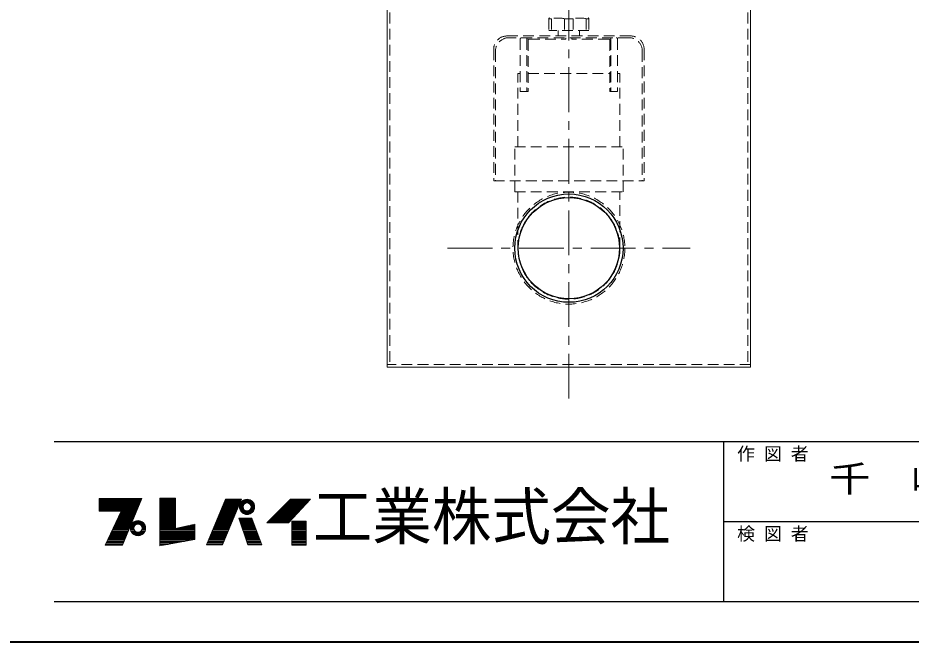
# Model space of a CAD drawing. Units: millimetres at full size, sheet at 1:10; details may follow other scales. Extents: x -2113 to 1937, y -1370 to 1440.
# Drawn here: x -129 to 869, y -1370 to -673 of the extents above; entities that cross this region are included whole.
import ezdxf
from ezdxf.enums import TextEntityAlignment as Align

# ---------------------------------------------------------------- set-up
doc = ezdxf.new("R2010")
doc.units = ezdxf.units.MM
doc.header["$LTSCALE"] = 10
doc.linetypes.add('CHAIN1', pattern=[8, 5, -1, 1, -1])
doc.linetypes.add('DASHED1', pattern=[1.8, 1.2, -0.6])
doc.layers.add('0-0_ﾚｲﾔ1', color=4, linetype='Continuous', lineweight=9)
doc.styles.add('ＭＳ ゴシック', font='')
doc.styles.get('ＭＳ ゴシック').set_extended_font_data('MS Gothic')

msp = doc.modelspace()

# ---------------------------------------------------------------- linework, layer by layer
at = {"layer": '0-0_ﾚｲﾔ1', "linetype": 'CHAIN1'}
for p, q in [((486.96, -1098.5), (486.96, -370.5)), ((351.46, -930.5), (622.46, -930.5))]:
    msp.add_line(p, q, dxfattribs=at)
at = {"layer": '0-0_ﾚｲﾔ1', "color": 7, "lineweight": 18}
for p, q in [((283.96, -615), (283.96, -1063.5)), ((689.96, -615), (689.96, -1063.5)), ((689.96, -1063.5), (283.96, -1063.5)), ((-37.61, -1210.69), (9.8, -1210.69)), ((-37.61, -1211.11), (9.62, -1211.11)), ((-37.61, -1211.74), (9.36, -1211.74)), ((-37.61, -1212.37), (9.1, -1212.37)), ((-37.61, -1213), (8.84, -1213)), ((-37.61, -1213.84), (8.49, -1213.84)), ((8.23, -1214.47), (-37.61, -1214.47)), ((-37.61, -1215.1), (7.97, -1215.1)), ((-37.61, -1215.73), (7.71, -1215.73)), ((-37.61, -1216.36), (7.45, -1216.36)), ((-37.61, -1216.99), (7.19, -1216.99)), ((-11.57, -1262.35), (10.06, -1210.06)), ((30.01, -1209.85), (30.01, -1262.98)), ((47.44, -1209.85), (30.01, -1209.85)), ((30.01, -1210.69), (47.44, -1210.69)), ((30.01, -1211.11), (47.44, -1211.11)), ((30.01, -1211.74), (47.44, -1211.74)), ((30.01, -1212.37), (47.44, -1212.37)), ((30.01, -1213), (47.44, -1213)), ((30.01, -1213.84), (47.44, -1213.84)), ((30.01, -1214.47), (47.44, -1214.47)), ((30.01, -1215.1), (47.44, -1215.1)), ((30.01, -1215.73), (47.44, -1215.73)), ((30.01, -1216.36), (47.44, -1216.36)), ((30.01, -1216.99), (47.44, -1216.99)), ((103.3, -1210.9), (82.3, -1261.93)), ((100.15, -1261.93), (121.36, -1210.9)), ((100.79, -1216.99), (118.83, -1216.99)), ((101.05, -1216.36), (119.09, -1216.36)), ((101.31, -1215.73), (119.35, -1215.73)), ((101.57, -1215.1), (119.61, -1215.1)), ((101.83, -1214.47), (119.87, -1214.47)), ((102.09, -1213.84), (120.13, -1213.84)), ((102.43, -1213), (120.48, -1213)), ((102.69, -1212.37), (120.73, -1212.37)), ((102.95, -1211.74), (121.01, -1211.74)), ((103.3, -1210.9), (121.36, -1210.9)), ((119.55, -1216.36), (124.23, -1216.36)), ((119.94, -1215.52), (125.37, -1215.52)), ((120.6, -1214.47), (134.29, -1214.47)), ((121.31, -1213.63), (133.58, -1213.63)), ((122.52, -1212.58), (132.37, -1212.58)), ((124, -1211.74), (130.89, -1211.74)), ((134.95, -1215.52), (129.53, -1215.52)), ((135.34, -1216.36), (130.66, -1216.36)), ((169.87, -1216.99), (192.56, -1216.99)), ((170.5, -1216.36), (193.15, -1216.36)), ((171.13, -1215.73), (193.73, -1215.73)), ((171.76, -1215.1), (194.32, -1215.1)), ((172.39, -1214.47), (194.9, -1214.47)), ((173.02, -1213.84), (195.49, -1213.84)), ((173.65, -1237.36), (198.22, -1210.9)), ((173.86, -1213), (196.27, -1213)), ((174.49, -1212.37), (196.85, -1212.37)), ((175.12, -1211.74), (197.44, -1211.74)), ((-37.61, -1217.41), (7.02, -1217.41)), ((-37.61, -1218.25), (6.67, -1218.25)), ((-37.61, -1218.88), (6.41, -1218.88)), ((-37.61, -1219.51), (6.15, -1219.51)), ((-37.61, -1220.14), (5.89, -1220.14)), ((-37.61, -1220.77), (5.63, -1220.77)), ((-37.61, -1221.4), (5.37, -1221.4)), ((-37.61, -1222.03), (5.11, -1222.03)), ((-37.61, -1222.66), (4.84, -1222.66)), ((-37.61, -1223.29), (4.58, -1223.29)), ((-13.25, -1224.13), (-37.61, -1224.13)), ((-30.89, -1262.35), (-13.25, -1224.13)), ((3.02, -1227.07), (-14.61, -1227.07)), ((3.37, -1226.23), (-14.22, -1226.23)), ((3.63, -1225.6), (-13.93, -1225.6)), ((3.98, -1224.76), (-13.54, -1224.76)), ((4.24, -1224.13), (-13.25, -1224.13)), ((30.01, -1217.41), (47.44, -1217.41)), ((30.01, -1218.25), (47.44, -1218.25)), ((30.01, -1218.88), (47.44, -1218.88)), ((30.01, -1219.51), (47.44, -1219.51)), ((30.01, -1220.14), (47.44, -1220.14)), ((30.01, -1220.77), (47.44, -1220.77)), ((30.01, -1221.4), (47.44, -1221.4)), ((30.01, -1222.03), (47.44, -1222.03)), ((30.01, -1222.66), (47.44, -1222.66)), ((30.01, -1223.29), (47.44, -1223.29)), ((30.01, -1224.13), (47.44, -1224.13)), ((30.01, -1224.76), (47.44, -1224.76)), ((30.01, -1225.6), (47.44, -1225.6)), ((30.01, -1226.23), (47.44, -1226.23)), ((30.01, -1227.07), (47.44, -1227.07)), ((96.64, -1227.07), (114.64, -1227.07)), ((96.99, -1226.23), (114.98, -1226.23)), ((97.25, -1225.6), (115.25, -1225.6)), ((97.59, -1224.76), (115.6, -1224.76)), ((97.85, -1224.13), (115.86, -1224.13)), ((98.2, -1223.29), (116.21, -1223.29)), ((98.46, -1222.66), (116.47, -1222.66)), ((98.72, -1222.03), (116.73, -1222.03)), ((98.98, -1221.4), (116.99, -1221.4)), ((99.23, -1220.77), (117.25, -1220.77)), ((99.52, -1220.14), (117.52, -1220.14)), ((99.75, -1219.51), (117.78, -1219.51)), ((100.01, -1218.88), (118.04, -1218.88)), ((100.27, -1218.25), (118.3, -1218.25)), ((100.62, -1217.41), (118.65, -1217.41)), ((118.95, -1219.51), (122.95, -1219.51)), ((118.99, -1218.67), (123.03, -1218.67)), ((119.01, -1220.56), (123.07, -1220.56)), ((119.16, -1217.62), (123.36, -1217.62)), ((119.21, -1221.61), (123.47, -1221.61)), ((119.55, -1222.66), (124.23, -1222.66)), ((120.06, -1223.71), (125.83, -1223.71)), ((120.76, -1224.76), (134.13, -1224.76)), ((121.52, -1225.6), (133.38, -1225.6)), ((123.18, -1226.86), (131.72, -1226.86)), ((134.84, -1223.71), (129.06, -1223.71)), ((135.34, -1222.66), (130.66, -1222.66)), ((135.68, -1221.61), (131.43, -1221.61)), ((135.73, -1217.62), (131.53, -1217.62)), ((135.88, -1220.56), (131.82, -1220.56)), ((135.9, -1218.67), (131.87, -1218.67)), ((131.95, -1219.51), (135.95, -1219.51)), ((159.79, -1227.07), (183.2, -1227.07)), ((160.63, -1226.23), (183.98, -1226.23)), ((161.26, -1225.6), (184.57, -1225.6)), ((162.1, -1224.76), (185.35, -1224.76)), ((162.73, -1224.13), (185.93, -1224.13)), ((163.57, -1223.29), (186.71, -1223.29)), ((164.2, -1222.66), (187.3, -1222.66)), ((164.83, -1222.03), (187.88, -1222.03)), ((165.46, -1221.4), (188.47, -1221.4)), ((166.09, -1220.77), (189.05, -1220.77)), ((166.72, -1220.14), (189.64, -1220.14)), ((167.35, -1219.51), (190.22, -1219.51)), ((167.98, -1218.88), (190.87, -1218.88)), ((168.61, -1218.25), (191.39, -1218.25)), ((169.45, -1217.41), (192.17, -1217.41)), ((-1.15, -1237.15), (-19.26, -1237.15)), ((-18.87, -1236.31), (-0.8, -1236.31)), ((-0.37, -1235.26), (-18.39, -1235.26)), ((0.07, -1234.21), (-17.91, -1234.21)), ((0.41, -1233.37), (-17.52, -1233.37)), ((-17.03, -1232.32), (0.85, -1232.32)), ((1.2, -1231.48), (-16.65, -1231.48)), ((1.54, -1230.64), (-16.19, -1230.64)), ((-15.77, -1229.59), (1.98, -1229.59)), ((2.33, -1228.75), (-15.39, -1228.75)), ((2.76, -1227.7), (-14.9, -1227.7)), ((-0.28, -1237.15), (11.58, -1237.15)), ((0.72, -1236.31), (10.57, -1236.31)), ((2.72, -1235.26), (8.57, -1235.26)), ((30.01, -1227.7), (47.44, -1227.7)), ((30.01, -1228.75), (47.44, -1228.75)), ((30.01, -1229.59), (47.44, -1229.59)), ((30.01, -1230.64), (47.44, -1230.64)), ((30.01, -1231.48), (47.44, -1231.48)), ((30.01, -1232.32), (47.44, -1232.32)), ((30.01, -1233.37), (47.44, -1233.37)), ((30.01, -1234.21), (47.44, -1234.21)), ((30.01, -1235.26), (47.44, -1235.26)), ((30.01, -1236.31), (47.44, -1236.31)), ((30.01, -1237.15), (47.44, -1237.15)), ((92.49, -1237.15), (110.45, -1237.15)), ((92.84, -1236.31), (110.8, -1236.31)), ((93.27, -1235.26), (111.23, -1235.26)), ((93.7, -1234.21), (111.67, -1234.21)), ((94.06, -1233.37), (112.02, -1233.37)), ((94.48, -1232.32), (112.45, -1232.32)), ((94.83, -1231.48), (112.8, -1231.48)), ((95.17, -1230.64), (113.15, -1230.64)), ((95.61, -1229.59), (113.59, -1229.59)), ((95.95, -1228.75), (113.94, -1228.75)), ((96.38, -1227.7), (114.37, -1227.7)), ((118.28, -1232.32), (132.98, -1232.32)), ((118.64, -1233.37), (133.37, -1233.37)), ((118.94, -1234.21), (133.68, -1234.21)), ((119.3, -1235.26), (134.07, -1235.26)), ((119.67, -1236.31), (134.46, -1236.31)), ((119.96, -1237.15), (134.77, -1237.15)), ((125.17, -1227.7), (129.72, -1227.7)), ((143.83, -1261.72), (132.91, -1232.11)), ((150.55, -1236.31), (174.62, -1236.31)), ((151.6, -1235.26), (175.6, -1235.26)), ((152.65, -1234.21), (176.57, -1234.21)), ((153.49, -1233.37), (177.35, -1233.37)), ((154.54, -1232.32), (178.33, -1232.32)), ((155.38, -1231.48), (179.11, -1231.48)), ((156.22, -1230.64), (179.89, -1230.64)), ((157.27, -1229.59), (180.86, -1229.59)), ((158.11, -1228.75), (181.64, -1228.75)), ((159.16, -1227.7), (182.62, -1227.7)), ((177.43, -1236.31), (193.39, -1236.31)), ((177.43, -1237.15), (193.39, -1237.15)), ((-4.97, -1246.39), (-23.53, -1246.39)), ((-4.45, -1245.13), (-22.91, -1245.13)), ((-4.1, -1244.29), (-22.56, -1244.29)), ((-3.67, -1243.24), (-22.07, -1243.24)), ((-21.69, -1242.4), (-3.32, -1242.4)), ((-2.89, -1241.35), (-21.2, -1241.35)), ((-2.37, -1240.09), (-20.62, -1240.09)), ((-1.93, -1239.04), (-20.13, -1239.04)), ((-1.58, -1238.2), (-19.75, -1238.2)), ((-2.85, -1243.24), (1.15, -1243.24)), ((-2.81, -1242.4), (1.23, -1242.4)), ((-2.79, -1244.29), (1.27, -1244.29)), ((-2.64, -1241.35), (1.56, -1241.35)), ((-2.64, -1245.13), (1.56, -1245.13)), ((-2.25, -1240.09), (2.43, -1240.09)), ((-2.25, -1246.39), (2.43, -1246.39)), ((-1.74, -1239.04), (4.03, -1239.04)), ((-1.2, -1238.2), (12.49, -1238.2)), ((13.04, -1239.04), (7.26, -1239.04)), ((13.54, -1240.09), (8.86, -1240.09)), ((13.54, -1246.39), (8.86, -1246.39)), ((13.93, -1241.35), (9.73, -1241.35)), ((13.93, -1245.13), (9.73, -1245.13)), ((14.08, -1244.29), (10.02, -1244.29)), ((14.1, -1242.4), (10.07, -1242.4)), ((10.15, -1243.24), (14.15, -1243.24)), ((30.01, -1238.2), (47.44, -1238.2)), ((30.01, -1239.04), (47.44, -1239.04)), ((30.01, -1240.09), (47.44, -1240.09)), ((30.01, -1241.35), (47.44, -1241.35)), ((30.01, -1242.4), (47.44, -1242.4)), ((30.01, -1243.24), (47.44, -1243.24)), ((30.01, -1244.29), (69.07, -1244.29)), ((30.01, -1245.13), (69.07, -1245.13)), ((30.01, -1246.39), (69.07, -1246.39)), ((69.07, -1243.24), (49.32, -1243.24)), ((69.07, -1242.4), (53.08, -1242.4)), ((69.07, -1241.35), (57.78, -1241.35)), ((69.07, -1240.09), (63.42, -1240.09)), ((88.69, -1246.39), (106.61, -1246.39)), ((89.21, -1245.13), (107.13, -1245.13)), ((89.56, -1244.29), (107.48, -1244.29)), ((89.99, -1243.24), (107.92, -1243.24)), ((90.33, -1242.4), (108.26, -1242.4)), ((90.77, -1241.35), (108.7, -1241.35)), ((91.28, -1240.09), (109.22, -1240.09)), ((91.72, -1239.04), (109.66, -1239.04)), ((92.06, -1238.2), (110.01, -1238.2)), ((120.32, -1238.2), (135.15, -1238.2)), ((120.61, -1239.04), (135.46, -1239.04)), ((120.98, -1240.09), (135.85, -1240.09)), ((121.42, -1241.35), (136.31, -1241.35)), ((121.78, -1242.4), (136.7, -1242.4)), ((122.07, -1243.24), (137.01, -1243.24)), ((122.44, -1244.29), (137.4, -1244.29)), ((122.73, -1245.13), (137.71, -1245.13)), ((123.17, -1246.39), (138.17, -1246.39)), ((149.5, -1237.36), (173.65, -1237.36)), ((177.43, -1238.2), (193.39, -1238.2)), ((177.43, -1239.04), (193.39, -1239.04)), ((177.43, -1240.09), (193.39, -1240.09)), ((177.43, -1241.35), (193.39, -1241.35)), ((177.43, -1242.4), (193.39, -1242.4)), ((177.43, -1243.24), (193.39, -1243.24)), ((177.43, -1244.29), (193.39, -1244.29)), ((177.43, -1245.13), (193.39, -1245.13)), ((177.43, -1246.39), (193.39, -1246.39)), ((-9.23, -1256.68), (-28.28, -1256.68)), ((-8.79, -1255.63), (-27.79, -1255.63)), ((-8.27, -1254.37), (-27.21, -1254.37)), ((-7.93, -1253.53), (-26.82, -1253.53)), ((-7.49, -1252.48), (-26.34, -1252.48)), ((-7.06, -1251.43), (-25.85, -1251.43)), ((-6.62, -1250.38), (-25.37, -1250.38)), ((-6.19, -1249.33), (-24.88, -1249.33)), ((-5.84, -1248.49), (-24.5, -1248.49)), ((-5.41, -1247.44), (-24.01, -1247.44)), ((-1.74, -1247.44), (4.03, -1247.44)), ((-1.04, -1248.49), (12.33, -1248.49)), ((-0.28, -1249.33), (11.58, -1249.33)), ((1.03, -1250.38), (10.26, -1250.38)), ((3.37, -1251.43), (7.92, -1251.43)), ((13.04, -1247.44), (7.26, -1247.44)), ((30.01, -1247.44), (69.07, -1247.44)), ((30.01, -1248.49), (69.07, -1248.49)), ((30.01, -1249.33), (69.07, -1249.33)), ((30.01, -1250.38), (69.07, -1250.38)), ((30.01, -1251.43), (69.07, -1251.43)), ((30.01, -1252.48), (69.07, -1252.48)), ((30.01, -1253.53), (69.07, -1253.53)), ((30.01, -1254.37), (69.07, -1254.37)), ((30.01, -1255.63), (69.07, -1255.63)), ((30.01, -1256.68), (64.47, -1256.68)), ((84.46, -1256.68), (102.33, -1256.68)), ((84.89, -1255.63), (102.77, -1255.63)), ((85.41, -1254.37), (103.29, -1254.37)), ((85.75, -1253.53), (103.64, -1253.53)), ((86.19, -1252.48), (104.07, -1252.48)), ((86.62, -1251.43), (104.51, -1251.43)), ((87.05, -1250.38), (104.95, -1250.38)), ((87.48, -1249.33), (105.38, -1249.33)), ((87.83, -1248.49), (105.73, -1248.49)), ((88.26, -1247.44), (106.17, -1247.44)), ((123.53, -1247.44), (138.56, -1247.44)), ((123.88, -1248.49), (138.95, -1248.49)), ((124.19, -1249.33), (139.26, -1249.33)), ((124.56, -1250.38), (139.64, -1250.38)), ((124.92, -1251.43), (140.03, -1251.43)), ((125.29, -1252.48), (140.42, -1252.48)), ((125.65, -1253.53), (140.81, -1253.53)), ((125.94, -1254.37), (141.12, -1254.37)), ((126.38, -1255.63), (141.58, -1255.63)), ((126.82, -1256.68), (141.97, -1256.68)), ((177.43, -1247.44), (193.39, -1247.44)), ((177.43, -1248.49), (193.39, -1248.49)), ((177.43, -1249.33), (193.39, -1249.33)), ((177.43, -1250.38), (193.39, -1250.38)), ((177.43, -1251.43), (193.39, -1251.43)), ((177.43, -1252.48), (193.39, -1252.48)), ((177.43, -1253.53), (193.39, -1253.53)), ((177.43, -1254.37), (193.39, -1254.37)), ((177.43, -1255.63), (193.39, -1255.63)), ((177.43, -1256.68), (193.39, -1256.68)), ((-30.89, -1262.35), (-11.57, -1262.35)), ((-11.14, -1261.3), (-30.41, -1261.3)), ((-10.62, -1260.04), (-29.83, -1260.04)), ((-10.18, -1258.99), (-29.34, -1258.99)), ((-9.75, -1257.94), (-28.86, -1257.94)), ((30.01, -1257.94), (57.58, -1257.94)), ((30.01, -1258.99), (51.83, -1258.99)), ((30.01, -1260.04), (46.09, -1260.04)), ((30.01, -1261.3), (39.2, -1261.3)), ((100.15, -1261.93), (82.3, -1261.93)), ((82.56, -1261.3), (100.41, -1261.3)), ((83.07, -1260.04), (100.93, -1260.04)), ((83.51, -1258.99), (101.37, -1258.99)), ((83.94, -1257.94), (101.8, -1257.94)), ((127.18, -1257.94), (142.43, -1257.94)), ((127.55, -1258.99), (142.82, -1258.99)), ((127.91, -1260.04), (143.21, -1260.04)), ((128.35, -1261.3), (143.67, -1261.3)), ((128.5, -1261.72), (143.83, -1261.72)), ((177.43, -1257.94), (193.39, -1257.94)), ((177.43, -1258.99), (193.39, -1258.99)), ((177.43, -1260.04), (193.39, -1260.04)), ((177.43, -1261.3), (193.39, -1261.3))]:
    msp.add_line(p, q, dxfattribs=at)
at = {"layer": '0-0_ﾚｲﾔ1', "linetype": 'DASHED1'}
for p, q in [((286.96, -613.5), (286.96, -1060.5)), ((686.96, -613.5), (686.96, -1060.5)), ((464.56, -674.3), (464.56, -687.5)), ((467.56, -674.3), (464.56, -674.3)), ((467.56, -674.3), (467.56, -687.5)), ((482.12, -674.3), (482.12, -687.5)), ((491.8, -674.3), (482.12, -674.3)), ((491.8, -674.3), (491.8, -687.5)), ((506.36, -674.3), (506.36, -687.5)), ((509.35, -687.5), (464.56, -687.5)), ((474.96, -687.5), (474.96, -693.5)), ((498.96, -687.5), (498.96, -693.5)), ((555.96, -693.5), (417.96, -693.5)), ((553.96, -695.5), (419.96, -695.5)), ((432.55, -697), (432.55, -755.5)), ((440.05, -697), (440.05, -755.5)), ((441.34, -698), (441.34, -755.5)), ((442.34, -697), (483.56, -697)), ((483.56, -695.5), (483.56, -697)), ((490.35, -695.5), (490.35, -697)), ((531.57, -697), (490.35, -697)), ((532.57, -698), (532.57, -755.5)), ((533.87, -697), (533.87, -755.5)), ((541.37, -697), (541.37, -755.5)), ((402.96, -708.5), (402.96, -855.5)), ((404.96, -710.5), (404.96, -855.5)), ((568.96, -710.5), (568.96, -855.5)), ((570.96, -708.5), (570.96, -855.5)), ((429.96, -735.5), (432.55, -735.5)), ((429.96, -817.5), (429.96, -735.5)), ((441.34, -735.5), (532.57, -735.5)), ((541.37, -735.5), (543.96, -735.5)), ((543.96, -817.5), (543.96, -735.5)), ((432.55, -755.5), (441.34, -755.5)), ((541.37, -755.5), (532.57, -755.5)), ((426.46, -817.5), (547.46, -817.5)), ((426.46, -867.5), (426.46, -817.5)), ((547.46, -867.5), (547.46, -817.5)), ((402.96, -855.5), (570.96, -855.5)), ((426.46, -867.5), (547.46, -867.5)), ((429.96, -867.5), (429.96, -930.5)), ((543.96, -930.5), (543.96, -867.5)), ((689.96, -1060.5), (283.96, -1060.5))]:
    msp.add_line(p, q, dxfattribs=at)
at = {"layer": '0-0_ﾚｲﾔ1', "color": 6, "lineweight": 25}
for p, q in [((1891.96, -1146.92), (-88.04, -1146.92)), ((659.82, -1325.5), (659.82, -1146.92)), ((1891.96, -1236.21), (659.82, -1236.21)), ((1891.96, -1325.5), (-88.04, -1325.5))]:
    msp.add_line(p, q, dxfattribs=at)
at = {"layer": '0-0_ﾚｲﾔ1', "color": 1, "lineweight": 40}
msp.add_line((1936.96, -1370.5), (-2113.04, -1370.5), dxfattribs=at)
at = {"layer": '0-0_ﾚｲﾔ1', "linetype": 'DASHED1'}
msp.add_lwpolyline([(506.36, -674.3), (509.35, -674.3), (509.35, -687.5)], dxfattribs=at)
at = {"layer": '0-0_ﾚｲﾔ1', "color": 7, "lineweight": 18}
for points in [[(-37.61, -1224.13), (-37.61, -1210.06), (10.06, -1210.06)], [(30.01, -1262.98), (69.07, -1255.84), (69.07, -1238.83), (47.44, -1243.66), (47.44, -1209.85)], [(149.5, -1237.36), (175.96, -1210.9), (198.22, -1210.9)], [(128.5, -1261.72), (118.21, -1232.11), (132.91, -1232.11)]]:
    msp.add_lwpolyline(points, dxfattribs=at)
msp.add_lwpolyline([(177.43, -1235.26), (177.43, -1262.35), (193.39, -1262.35), (193.39, -1235.26)], close=True, dxfattribs=at)
at = {"layer": '0-0_ﾚｲﾔ1', "linetype": 'DASHED1'}
for radius in [62.5, 57]:
    msp.add_circle((486.96, -930.5), radius, dxfattribs=at)
at = {"layer": '0-0_ﾚｲﾔ1', "color": 5, "lineweight": 25}
for radius in [60.5, 56.6]:
    msp.add_circle((486.96, -930.5), radius, dxfattribs=at)
at = {"layer": '0-0_ﾚｲﾔ1', "color": 7, "lineweight": 18}
for centre, radius in [((127.45, -1219.51), 8.5), ((127.45, -1219.51), 4.5), ((5.65, -1243.24), 8.5), ((5.65, -1243.24), 4.5)]:
    msp.add_circle(centre, radius, dxfattribs=at)
at = {"layer": '0-0_ﾚｲﾔ1', "linetype": 'DASHED1'}
for centre, radius, start, end in [((465.56, -674.3), 1, 102.36697, 180), ((474.84, -706.85), 33.35, 77.38992, 102.61008), ((499.08, -706.85), 33.35, 77.38992, 102.61008), ((508.35, -674.3), 1, 0, 77.63303), ((417.96, -708.5), 15, 90, 180), ((419.96, -710.5), 15, 90, 180), ((434.05, -697), 1.5, 90, 180), ((441.55, -697), 1.5, 90, 180), ((442.34, -698), 1, 90, 180), ((531.57, -698), 1, 0, 90), ((532.37, -697), 1.5, 0, 90), ((539.87, -697), 1.5, 0, 90), ((553.96, -710.5), 15, 0, 90), ((555.96, -708.5), 15, 0, 90)]:
    msp.add_arc(centre, radius, start, end, dxfattribs=at)

# ---------------------------------------------------------------- texts
at = {"layer": '0-0_ﾚｲﾔ1', "color": 7, "style": 'ＭＳ ゴシック'}
for s, p in [('作 図 者', (674.82, -1171.92)), ('検 図 者', (674.82, -1261.21))]:
    msp.add_text(s, height=14.66, dxfattribs=at).set_placement(p, align=Align.BOTTOM_LEFT)
for s, height, width, p in [('千\u3000崎', 29.33, 1.15, (777.67, -1211.57)), ('工業株式会社', 51.32, 0.95, (200.89, -1271.21))]:
    msp.add_text(s, height=height, dxfattribs=dict(at, width=width)).set_placement(p, align=Align.BOTTOM_LEFT)

doc.saveas('drawing.dxf')
